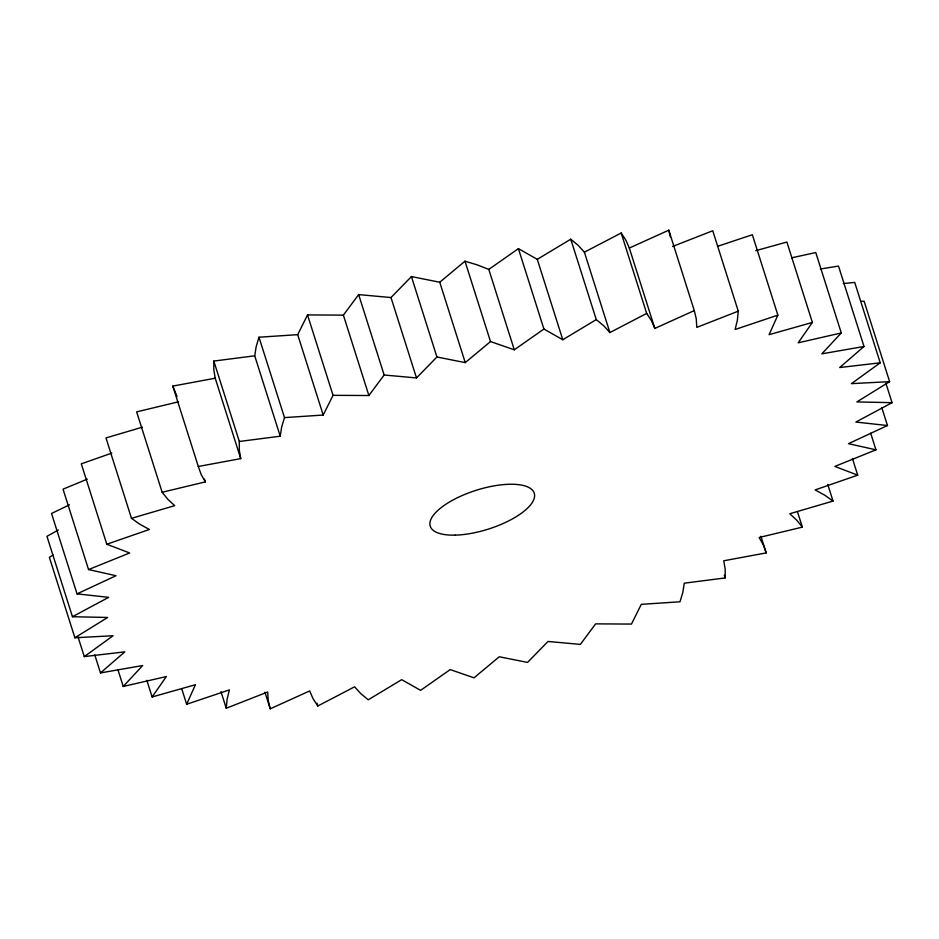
<?xml version="1.0" encoding="UTF-8"?>
<svg xmlns="http://www.w3.org/2000/svg" width="939" height="939" viewBox="0 0 939 939"><rect width="100%" height="100%" fill="white"/><g stroke="black" fill="none" stroke-linecap="round" stroke-linejoin="round"><path stroke-width="1.41" d="M488.796 269.411L518.41 248.647L537.284 259.34L570.771 239.199L578.26 245.419L584.398 252.18L621.184 233.013L646.689 313.415L609.904 332.57L603.765 325.81L596.277 319.6L562.79 339.742L543.916 329.037L514.29 349.813L488.796 269.411L477.482 264.974L464.993 261.171L439.757 282.228L411.435 276.582L391 297.546L358.651 294.6L343.381 315.128L307.534 314.929L297.698 334.66L258.988 337.218L256.159 346.679L254.727 355.811L213.822 361.069L213.81 369.849L215.231 378.217L240.724 458.619L198.305 466.495L172.799 386.093L215.231 378.217M213.822 361.069L239.316 441.471L239.316 450.239L240.724 458.619M264.939 692.184L270.209 708.816L309.67 690.951L313.051 698.71L317.816 705.987L354.602 686.82L360.74 693.581L368.229 699.801L401.716 679.66L420.59 690.353L450.204 669.589L474.007 677.829L499.243 656.772L527.565 662.418L548 641.454L580.349 644.4L595.619 623.872L631.466 624.071L641.302 604.34L680.012 601.782L682.841 592.321L684.273 583.189L725.178 577.931L725.19 569.151L723.769 560.783L766.201 552.907L760.919 536.263M270.209 708.816L268.249 700.611L267.697 691.984L226.24 708.241L227.109 699.238L229.386 689.895L186.65 704.262L181.814 689.015M672.582 246.488L712.76 230.759L738.265 311.161L737.397 320.152L735.108 329.495L777.856 315.128L752.35 234.738L717.584 246.311M239.316 441.471L280.233 436.212L281.653 427.069L284.494 417.609L258.988 337.218M186.65 704.262L195.418 684.731L152.118 696.961L146.848 680.329M777.856 315.128L769.088 334.671L812.388 322.441L786.882 242.039L755.754 250.678M284.494 417.609L323.204 415.05L333.04 395.331L307.534 314.929M152.118 696.961L166.344 676.561L123.232 686.456L117.962 669.812M812.388 322.441L798.162 342.829L841.274 332.946L815.768 252.544L791.577 257.838M333.04 395.331L368.886 395.519L384.145 375.001L416.505 377.948L436.928 356.984L465.251 362.618L490.498 341.573L514.29 349.813M123.232 686.456L142.681 665.54L100.496 672.923L94.78 654.906M841.274 332.946L821.825 353.85L864.009 346.479L838.504 266.077L820.369 269M100.496 672.923L124.817 651.854L84.287 656.596L78.125 637.194M864.009 346.479L839.689 367.536L880.219 362.806L854.713 282.404L843.281 283.566M84.287 656.596L113.079 635.738L74.885 637.757L49.38 557.355L53.054 554.996M880.219 362.806L851.427 383.652L889.62 381.645L864.115 301.243L861.227 301.349M74.885 637.757L107.656 617.463L72.456 616.723L46.95 536.333L58.335 530.019M889.62 381.645L856.849 401.927L892.05 402.667L885.9 383.265M72.456 616.723L108.642 597.345L77.033 593.871L51.528 513.469L69.439 504.842M892.05 402.667L855.863 422.057L887.472 425.531L881.756 407.514M77.033 593.871L116.025 575.724L88.548 569.562L63.042 489.172L87.28 479.148M887.472 425.531L848.48 443.666L875.958 449.828L870.676 433.196M694.285 310.586L654.835 328.439L629.33 248.049L668.791 230.184L694.285 310.586L696.257 318.791L696.808 327.406L738.265 311.161M88.548 569.562L129.664 552.977L106.8 544.244L81.294 463.843L111.8 453.103M875.958 449.828L834.841 466.425L857.706 475.157L852.424 458.525M106.8 544.244L149.348 529.49L139.77 524.197L131.472 518.328L105.978 437.926L142.446 427.151M857.706 475.157L815.158 489.912L824.735 495.193L833.022 501.074L789.781 513.739L796.741 520.171L802.352 527.131L759.146 537.495L763.372 544.96L766.201 552.907M131.472 518.328L174.724 505.663L167.764 499.231L162.154 492.259L136.648 411.869L178.504 401.81M162.154 492.259L205.359 481.895L204.479 479.125M621.184 233.013L625.949 240.29L629.33 248.049M646.689 313.415L651.455 320.68L654.835 328.439M177.037 396.528L172.799 386.093M205.359 481.895L201.134 474.43L198.305 466.495M827.752 484.442L833.022 501.074M797.516 511.884L802.352 527.131M724.298 575.161L725.178 577.931M584.398 252.18L609.904 332.57M570.771 239.199L596.277 319.6M537.284 259.34L562.79 339.742M518.41 248.647L543.916 329.037M464.993 261.171L490.498 341.573M439.757 282.228L465.251 362.618M411.435 276.582L436.928 356.984M391 297.546L416.505 377.948M358.651 294.6L384.145 375.001M343.381 315.128L368.886 395.519M297.698 334.66L323.204 415.05M254.727 355.811L280.233 436.212M316.936 703.217L317.816 705.987M220.97 691.609L226.24 708.241M668.791 230.184L670.423 237.027M455.169 535.136A54.544 20.341 -17.6 0 0 534.596 496.027A54.544 20.341 -17.6 0 0 456.988 497.94A54.544 20.341 -17.6 0 0 455.169 535.136"/></g></svg>
